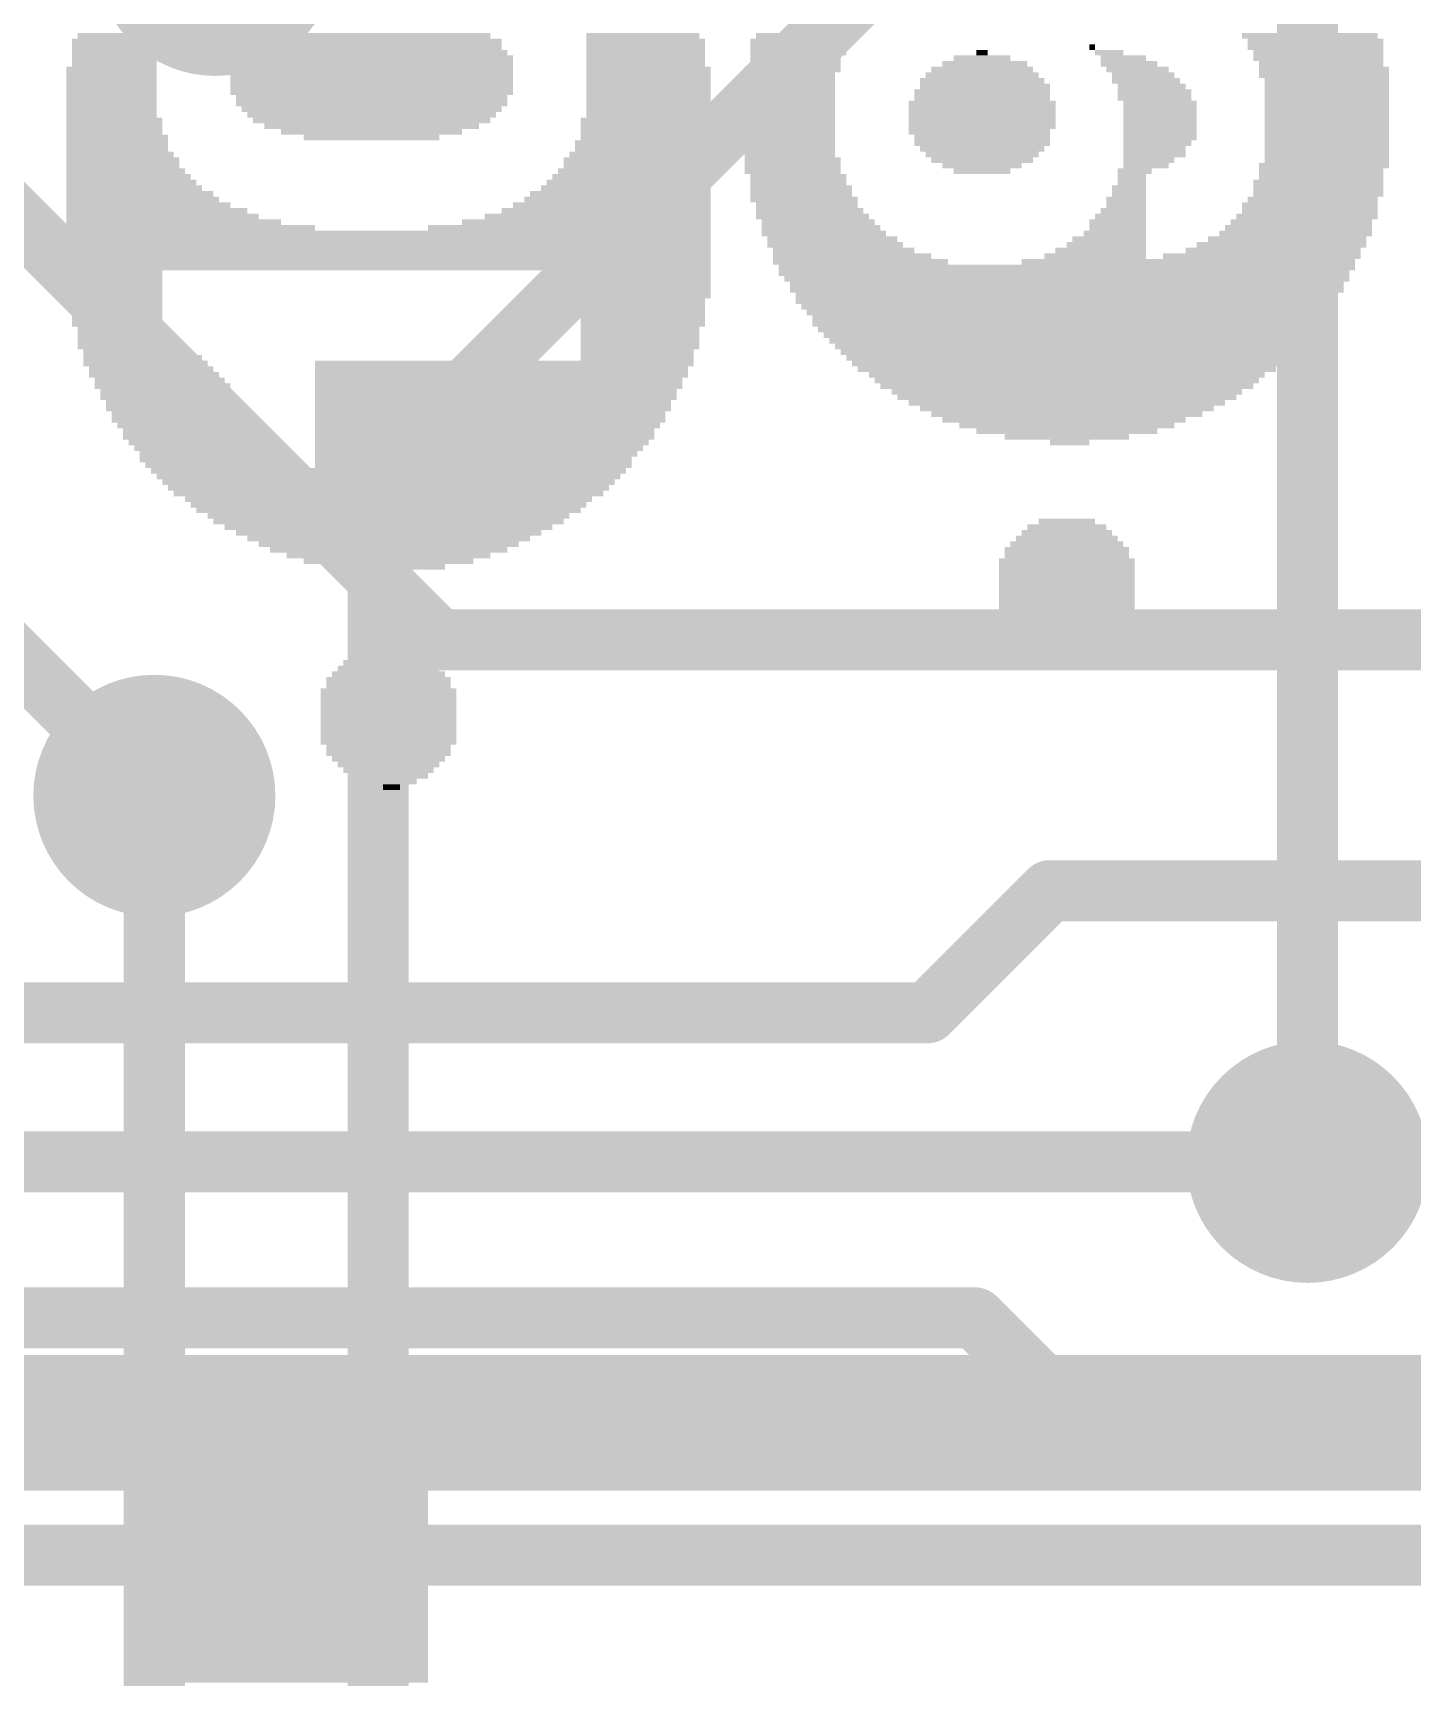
# Model space of a CAD drawing. Extents: x -17.8 to 79, y -18.3 to 67.8.
# Drawn here: x 35.23 to 40.4, y 41.07 to 47.23 of the extents above; entities that cross this region are included whole.
import ezdxf

# ---------------------------------------------------------------- set-up
doc = ezdxf.new("R2010")
doc.units = 0
for name, color, linetype in [('1', 12, 'CONTINUOUS'), ('16', 5, 'CONTINUOUS'), ('18', 3, 'CONTINUOUS'), ('200', 4, 'CONTINUOUS')]:
    doc.layers.add(name, color=color, linetype=linetype)

# ---------------------------------------------------------------- blocks, each defined once
blk = doc.blocks.new('RECT')
blk.add_solid([(-0.5, -0.5), (0.5, -0.5), (-0.5, 0.5), (0.5, 0.5)])
blk = doc.blocks.new('ROUNDV')
at = {"const_width": 0.5}
blk.add_lwpolyline([(0, -0.25, 1), (0, 0.25, 1), (0, -0.25)], format="xyb", dxfattribs=at)

msp = doc.modelspace()

# ---------------------------------------------------------------- linework, layer by layer
at = {"layer": '1', "const_width": 0.2286}
for points in [[(36.5252, 45.5676), (38.989, 48.0314)], [(40.005, 43.0022), (40.005, 47.4218)], [(36.5252, 40.132), (36.5252, 45.5676)], [(35.687, 34.6013), (35.687, 44.3738)]]:
    msp.add_lwpolyline(points, dxfattribs=at)
at = {"layer": '1', "const_width": 0.1143}
for points in [[(36.5824, 45.5676, 1), (36.4681, 45.5676)], [(36.4848, 45.608, 1), (36.5656, 45.5272)], [(35.7442, 44.3738, 1), (35.6299, 44.3738)], [(39.9479, 43.0022, 1), (40.0622, 43.0022)]]:
    msp.add_lwpolyline(points, format="xyb", dxfattribs=at)
at = {"layer": '16', "const_width": 0.2286}
for points in [[(36.7538, 44.958), (34.2138, 47.498)], [(35.687, 44.3738), (33.147, 46.9138)], [(51.181, 44.958), (36.7538, 44.958)], [(38.5826, 43.561), (39.0398, 44.0182)], [(39.0398, 44.0182), (62.5348, 44.0182)], [(34.036, 43.561), (38.5826, 43.561)], [(33.6296, 43.0022), (40.005, 43.0022)], [(32.7406, 42.418), (38.7604, 42.418)], [(38.7604, 42.418), (39.0906, 42.0878)], [(39.0906, 42.0878), (59.9948, 42.0878)], [(32.893, 41.529), (55.118, 41.529)]]:
    msp.add_lwpolyline(points, dxfattribs=at)
at = {"layer": '16', "const_width": 0.1143}
for points in [[(36.7538, 45.0152, 1), (36.7538, 44.9009)], [(36.7134, 44.9176, 1), (36.7942, 44.9984)], [(35.6466, 44.3334, 1), (35.7274, 44.4142)], [(39.0398, 44.0754, 1), (39.0398, 43.9611)], [(39.0802, 43.9778, 1), (38.9994, 44.0586)], [(38.5826, 43.5038, 1), (38.5826, 43.6181)], [(38.5422, 43.6014, 1), (38.623, 43.5206)], [(40.005, 42.9451, 1), (40.005, 43.0594)], [(38.8008, 42.4584, 1), (38.72, 42.3776)], [(38.7604, 42.3608, 1), (38.7604, 42.4751)], [(39.0906, 42.145, 1), (39.0906, 42.0307)], [(39.0502, 42.0474, 1), (39.131, 42.1282)]]:
    msp.add_lwpolyline(points, format="xyb", dxfattribs=at)

# ---------------------------------------------------------------- block references
at = {"layer": '18', "xscale": 0.9064, "yscale": 0.9064}
for p in [(35.9156, 47.5234), (35.9156, 47.5234), (35.687, 44.3738), (35.687, 44.3738), (40.005, 43.0022), (40.005, 43.0022)]:
    msp.add_blockref('ROUNDV', p, dxfattribs=at)
at = {"layer": '200', "yscale": 0.0212}
for p, xscale in [((35.5374, 47.1998), 0.3175), ((35.5374, 47.1786), 0.3175), ((35.5586, 47.2209), 0.3175), ((36.5005, 47.1786), 0.9736), ((36.511, 47.1998), 0.9525), ((36.5005, 47.2209), 0.889), ((37.5164, 47.2209), 0.4233), ((37.527, 47.1998), 0.4445), ((37.527, 47.1786), 0.4445), ((38.1091, 47.1998), 0.381), ((38.0985, 47.1786), 0.3598), ((38.1196, 47.2209), 0.3598), ((39.1991, 47.1786), 0.0212), ((40.014, 47.2209), 0.508), ((40.0352, 47.1998), 0.508), ((40.0352, 47.1786), 0.508), ((35.5374, 47.1574), 0.3175), ((35.5374, 47.1363), 0.3175), ((35.5374, 47.1151), 0.3175), ((36.5005, 47.1151), 1.0583), ((36.5005, 47.1574), 1.016), ((36.511, 47.1363), 1.0371), ((37.527, 47.1574), 0.4445), ((37.527, 47.1363), 0.4445), ((37.527, 47.1151), 0.4445), ((38.0879, 47.1363), 0.3387), ((38.0879, 47.1151), 0.3387), ((38.0985, 47.1574), 0.3598), ((38.797, 47.1151), 0.3175), ((38.7864, 47.1363), 0.2117), ((38.7864, 47.1574), 0.0423), ((39.2626, 47.1574), 0.1058), ((39.3155, 47.1363), 0.1693), ((39.3367, 47.1151), 0.2117), ((40.0457, 47.1574), 0.4868), ((40.0457, 47.1363), 0.4868), ((40.0563, 47.1151), 0.4657), ((35.5268, 47.0939), 0.3387), ((35.5268, 47.0728), 0.3387), ((35.5268, 47.0516), 0.3387), ((36.5005, 47.0939), 1.0583), ((36.5005, 47.0728), 1.0583), ((36.5005, 47.0516), 1.0583), ((37.5376, 47.0939), 0.4656), ((37.5376, 47.0728), 0.4656), ((37.5376, 47.0516), 0.4656), ((38.0667, 47.0728), 0.3387), ((38.0667, 47.0516), 0.3387), ((38.0773, 47.0939), 0.3598), ((38.7864, 47.0516), 0.4656), ((38.7864, 47.0728), 0.4233), ((38.7864, 47.0939), 0.381), ((39.3684, 47.0939), 0.2328), ((39.3896, 47.0728), 0.2328), ((39.4002, 47.0516), 0.254), ((40.0669, 47.0939), 0.4868), ((40.0669, 47.0728), 0.4868), ((40.0775, 47.0516), 0.4657), ((35.5268, 47.0305), 0.3387), ((35.5268, 47.0093), 0.3387), ((35.5268, 46.9881), 0.3387), ((36.5005, 47.0305), 1.0583), ((36.5005, 47.0093), 1.0583), ((36.5005, 46.9881), 1.016), ((37.5376, 47.0305), 0.4656), ((37.5376, 47.0093), 0.4656), ((37.5376, 46.9881), 0.4656), ((38.0667, 47.0305), 0.3387), ((38.0667, 47.0093), 0.3387), ((38.0667, 46.9881), 0.3387), ((38.7864, 47.0093), 0.508), ((38.7864, 46.9881), 0.508), ((38.797, 47.0305), 0.4868), ((39.4213, 47.0305), 0.254), ((39.4319, 47.0093), 0.2752), ((39.4319, 46.9881), 0.2752), ((40.0775, 47.0305), 0.4657), ((40.0775, 47.0093), 0.4657), ((40.0775, 46.9881), 0.4657), ((35.5268, 46.967), 0.3387), ((35.5268, 46.9458), 0.3387), ((35.5268, 46.9246), 0.3387), ((36.5005, 46.967), 1.016), ((36.5005, 46.9458), 0.9736), ((36.5005, 46.9246), 0.9313), ((37.5376, 46.967), 0.4656), ((37.5376, 46.9458), 0.4656), ((37.5376, 46.9246), 0.4656), ((38.0667, 46.967), 0.3387), ((38.0667, 46.9458), 0.3387), ((38.0667, 46.9246), 0.3387), ((38.7864, 46.967), 0.5503), ((38.7864, 46.9458), 0.5503), ((38.7864, 46.9246), 0.5503), ((39.4531, 46.967), 0.2752), ((39.4531, 46.9458), 0.2752), ((39.4531, 46.9246), 0.2752), ((40.0775, 46.967), 0.4657), ((40.0775, 46.9458), 0.4657), ((40.0775, 46.9246), 0.4657), ((35.5374, 46.9035), 0.3598), ((35.5374, 46.8823), 0.3598), ((35.5374, 46.8611), 0.3598), ((36.5005, 46.9035), 0.889), ((36.5005, 46.8823), 0.8043), ((36.5005, 46.8611), 0.6773), ((37.527, 46.9035), 0.4868), ((37.527, 46.8823), 0.4868), ((37.527, 46.8611), 0.4868), ((38.0667, 46.9035), 0.3387), ((38.0667, 46.8823), 0.3387), ((38.0667, 46.8611), 0.3387), ((38.7758, 46.8611), 0.5291), ((38.7864, 46.9035), 0.5503), ((38.7864, 46.8823), 0.5503), ((39.4531, 46.9035), 0.2752), ((39.4531, 46.8823), 0.2752), ((39.4531, 46.8611), 0.2752), ((40.0775, 46.9035), 0.4657), ((40.0775, 46.8823), 0.4657), ((40.0775, 46.8611), 0.4657), ((35.548, 46.84), 0.381), ((35.548, 46.8188), 0.381), ((36.5005, 46.84), 0.508), ((37.5164, 46.8188), 0.508), ((37.527, 46.84), 0.4868), ((38.0667, 46.84), 0.3387), ((38.0667, 46.8188), 0.3387), ((38.7864, 46.84), 0.508), ((38.7864, 46.8188), 0.508), ((39.4531, 46.84), 0.2752), ((39.4425, 46.8188), 0.254), ((40.0775, 46.84), 0.4657), ((40.0775, 46.8188), 0.4657), ((35.548, 46.7976), 0.381), ((35.5586, 46.7765), 0.4022), ((35.5692, 46.7553), 0.4233), ((37.4952, 46.7553), 0.5503), ((37.5058, 46.7765), 0.5291), ((37.5164, 46.7976), 0.508), ((38.0667, 46.7976), 0.3387), ((38.0667, 46.7765), 0.3387), ((38.0773, 46.7553), 0.3598), ((38.7864, 46.7976), 0.4656), ((38.7864, 46.7765), 0.4233), ((38.7864, 46.7553), 0.381), ((39.4319, 46.7976), 0.2328), ((39.4319, 46.7765), 0.2328), ((39.4108, 46.7553), 0.1905), ((40.0775, 46.7976), 0.4657), ((40.0775, 46.7765), 0.4657), ((40.0775, 46.7553), 0.4657), ((35.5797, 46.713), 0.4445), ((35.5903, 46.6918), 0.4657), ((35.5692, 46.7341), 0.4233), ((37.4741, 46.6918), 0.5926), ((37.4847, 46.713), 0.5715), ((37.4952, 46.7341), 0.5503), ((38.0773, 46.7341), 0.3598), ((38.0773, 46.713), 0.3598), ((38.0985, 46.6918), 0.3598), ((38.7864, 46.7341), 0.2963), ((38.7864, 46.713), 0.2117), ((39.3578, 46.713), 0.127), ((39.3473, 46.6918), 0.1058), ((39.4002, 46.7341), 0.1693), ((40.0669, 46.7341), 0.4868), ((40.0563, 46.713), 0.4657), ((40.0563, 46.6918), 0.4657), ((35.6009, 46.6706), 0.4868), ((35.6115, 46.6495), 0.508), ((35.6327, 46.6283), 0.5503), ((37.4318, 46.6283), 0.6773), ((37.4529, 46.6495), 0.635), ((37.4635, 46.6706), 0.6138), ((38.0985, 46.6706), 0.3598), ((38.1091, 46.6495), 0.381), ((38.1091, 46.6283), 0.381), ((39.3367, 46.6495), 0.127), ((39.3367, 46.6283), 0.127), ((39.3473, 46.6706), 0.1058), ((40.0457, 46.6706), 0.4868), ((40.0457, 46.6495), 0.4868), ((40.0457, 46.6283), 0.4868), ((35.6432, 46.6071), 0.5715), ((35.6644, 46.586), 0.6138), ((35.6962, 46.5648), 0.6773), ((37.3788, 46.5648), 0.7831), ((37.4, 46.586), 0.7408), ((37.4212, 46.6071), 0.6985), ((38.1196, 46.6071), 0.4022), ((38.1302, 46.586), 0.381), ((38.1408, 46.5648), 0.4022), ((39.3155, 46.5648), 0.1693), ((39.3261, 46.6071), 0.1482), ((39.3261, 46.586), 0.1482), ((40.014, 46.586), 0.508), ((40.014, 46.5648), 0.508), ((40.0246, 46.6071), 0.4868), ((35.7173, 46.5436), 0.7196), ((35.8231, 46.5013), 0.9313), ((35.7597, 46.5225), 0.8043), ((37.2413, 46.5013), 1.0583), ((37.3048, 46.5225), 0.9313), ((37.3471, 46.5436), 0.8466), ((38.1514, 46.5436), 0.4233), ((38.1831, 46.5013), 0.4445), ((38.1726, 46.5225), 0.4233), ((39.2943, 46.5225), 0.2117), ((39.2943, 46.5013), 0.2117), ((39.3049, 46.5436), 0.1905), ((39.9717, 46.5013), 0.5503), ((39.9822, 46.5225), 0.5291), ((40.0034, 46.5436), 0.5291), ((36.564, 46.4801), 2.4129), ((36.564, 46.459), 2.4129), ((36.564, 46.4378), 2.4129), ((38.1937, 46.4801), 0.4656), ((38.2255, 46.459), 0.4868), ((38.2361, 46.4378), 0.508), ((39.252, 46.4378), 0.2963), ((39.2626, 46.459), 0.2752), ((39.2838, 46.4801), 0.2328), ((39.9082, 46.4378), 0.635), ((39.9293, 46.459), 0.5926), ((39.9611, 46.4801), 0.5715), ((36.564, 46.4166), 2.4129), ((36.564, 46.3955), 2.4129), ((36.564, 46.3743), 2.4129), ((38.2678, 46.4166), 0.5291), ((38.2996, 46.3955), 0.5926), ((38.3313, 46.3743), 0.6561), ((39.5589, 46.3743), 1.2488), ((39.2097, 46.3955), 0.381), ((39.2308, 46.4166), 0.3387), ((39.8341, 46.3955), 0.7408), ((39.8764, 46.4166), 0.6561), ((35.5374, 46.332), 0.3598), ((35.5374, 46.3108), 0.3598), ((36.564, 46.3531), 2.4129), ((37.527, 46.332), 0.4868), ((37.527, 46.3108), 0.4868), ((39.1039, 46.3531), 2.1589), ((39.0933, 46.332), 2.1377), ((39.1039, 46.3108), 2.1166), ((35.5374, 46.2896), 0.3598), ((35.5374, 46.2685), 0.3598), ((35.5374, 46.2473), 0.3598), ((37.527, 46.2896), 0.4868), ((37.527, 46.2685), 0.4868), ((37.527, 46.2473), 0.4868), ((39.1039, 46.2896), 2.0743), ((39.1039, 46.2685), 2.0743), ((39.1039, 46.2473), 2.0319), ((35.548, 46.2262), 0.3387), ((35.548, 46.205), 0.3387), ((35.548, 46.1838), 0.3387), ((37.5164, 46.2262), 0.4656), ((37.5164, 46.205), 0.4656), ((37.5164, 46.1838), 0.4656), ((39.0933, 46.2262), 2.0108), ((39.1039, 46.205), 1.9896), ((39.1039, 46.1838), 1.9473), ((35.548, 46.1627), 0.3387), ((35.548, 46.1415), 0.3387), ((37.5164, 46.1627), 0.4656), ((37.5164, 46.1415), 0.4656), ((39.1039, 46.1627), 1.9049), ((39.1039, 46.1415), 1.9049), ((35.5586, 46.1203), 0.3175), ((35.5586, 46.0992), 0.3175), ((35.5586, 46.078), 0.3175), ((37.5058, 46.1203), 0.4445), ((37.5058, 46.0992), 0.4445), ((37.5058, 46.078), 0.4445), ((39.1039, 46.1203), 1.8626), ((39.1039, 46.0992), 1.8203), ((39.1039, 46.078), 1.7779), ((35.5797, 46.0568), 0.3598), ((35.6432, 46.0145), 0.4445), ((35.6221, 46.0357), 0.4022), ((37.5058, 46.0568), 0.4445), ((37.4952, 46.0357), 0.4233), ((37.4952, 46.0145), 0.4233), ((39.1039, 46.0568), 1.7356), ((39.1039, 46.0357), 1.6933), ((39.1039, 46.0145), 1.6509), ((35.6538, 45.9933), 0.4656), ((35.675, 45.9722), 0.4656), ((35.6856, 45.951), 0.4868), ((36.9873, 45.9722), 1.3969), ((36.9873, 45.951), 1.3969), ((36.9979, 45.9933), 1.4181), ((39.1039, 45.9933), 1.6086), ((39.1039, 45.9722), 1.5663), ((39.1039, 45.951), 1.4816), ((35.7067, 45.9298), 0.4868), ((35.7173, 45.9087), 0.508), ((35.7279, 45.8875), 0.4868), ((36.9767, 45.9298), 1.3758), ((36.9767, 45.9087), 1.3758), ((36.9661, 45.8875), 1.3546), ((39.1039, 45.9298), 1.4393), ((39.1039, 45.9087), 1.3969), ((39.1039, 45.8875), 1.3123), ((35.7385, 45.8663), 0.508), ((35.7491, 45.8452), 0.4868), ((35.7491, 45.824), 0.4868), ((36.9661, 45.8663), 1.3546), ((36.9555, 45.8452), 1.3334), ((36.9555, 45.824), 1.3334), ((39.1039, 45.8663), 1.27), ((39.1039, 45.8452), 1.1853), ((39.1039, 45.824), 1.1006), ((35.7702, 45.8028), 0.4868), ((35.7702, 45.7817), 0.4868), ((35.7808, 45.7605), 0.4656), ((36.9449, 45.8028), 1.3123), ((36.9449, 45.7817), 1.3123), ((36.9344, 45.7605), 1.2911), ((39.1039, 45.8028), 1.016), ((39.0933, 45.7817), 0.9101), ((39.1039, 45.7605), 0.8043), ((35.7914, 45.7393), 0.4445), ((35.7914, 45.7182), 0.4445), ((35.8126, 45.697), 0.4445), ((36.9238, 45.7393), 1.27), ((36.9238, 45.7182), 1.27), ((36.9132, 45.697), 1.2488), ((39.1039, 45.7393), 0.6773), ((39.1039, 45.7182), 0.4656), ((39.1144, 45.697), 0.1482), ((35.8231, 45.6758), 0.4233), ((35.8337, 45.6547), 0.4022), ((35.8337, 45.6335), 0.4022), ((36.9026, 45.6758), 1.2276), ((36.892, 45.6547), 1.2065), ((36.8814, 45.6335), 1.1853), ((35.8443, 45.6123), 0.381), ((36.564, 45.5912), 1.7779), ((36.564, 45.57), 1.7356), ((36.8814, 45.6123), 1.1853), ((36.564, 45.5488), 1.6933), ((36.564, 45.5277), 1.6509), ((36.564, 45.5065), 1.6086), ((36.564, 45.4853), 1.5239), ((36.564, 45.4642), 1.4816), ((36.564, 45.443), 1.4393), ((36.564, 45.4218), 1.3546), ((36.564, 45.4007), 1.3123), ((39.1039, 45.4007), 0.2117), ((36.564, 45.3795), 1.2276), ((36.564, 45.3584), 1.143), ((36.564, 45.3372), 1.0583), ((39.1039, 45.3372), 0.381), ((39.1039, 45.3584), 0.3387), ((39.1039, 45.3795), 0.2963), ((36.564, 45.316), 0.9736), ((36.564, 45.2949), 0.889), ((36.564, 45.2737), 0.762), ((39.1039, 45.2949), 0.4656), ((39.1039, 45.2737), 0.4656), ((39.1039, 45.316), 0.4233), ((36.564, 45.2525), 0.635), ((36.564, 45.2314), 0.4233), ((39.1039, 45.2525), 0.508), ((39.1039, 45.2314), 0.508), ((39.1039, 45.2102), 0.508), ((39.1039, 45.189), 0.508), ((39.1039, 45.1679), 0.508), ((39.1039, 45.1467), 0.508), ((39.1039, 45.1255), 0.508), ((39.1039, 45.1044), 0.508), ((39.1039, 45.0832), 0.508), ((39.1039, 45.062), 0.508), ((39.1039, 45.0409), 0.4656), ((39.1039, 45.0197), 0.4656), ((39.1039, 44.9985), 0.4233), ((39.1039, 44.9774), 0.381), ((39.1039, 44.9562), 0.3387), ((36.564, 44.8927), 0.254), ((36.564, 44.9139), 0.1693), ((39.1039, 44.935), 0.2963), ((39.1039, 44.9139), 0.2117), ((36.564, 44.8292), 0.4233), ((36.564, 44.8504), 0.381), ((36.564, 44.8715), 0.3387), ((36.564, 44.808), 0.4656), ((36.564, 44.7869), 0.4656), ((36.564, 44.7657), 0.508), ((36.564, 44.7445), 0.508), ((36.564, 44.7234), 0.508), ((36.564, 44.7022), 0.508), ((36.564, 44.681), 0.508), ((36.564, 44.6599), 0.508), ((36.564, 44.6387), 0.508), ((36.564, 44.6175), 0.508), ((36.564, 44.5964), 0.508), ((36.564, 44.5752), 0.508), ((36.564, 44.5541), 0.4656), ((36.564, 44.5329), 0.4656), ((36.564, 44.5117), 0.4233), ((36.564, 44.4906), 0.381), ((36.564, 44.4694), 0.3387), ((36.564, 44.4482), 0.2963), ((36.564, 44.4271), 0.2117), ((36.5745, 44.4059), 0.0635), ((46.2262, 42.2681), 37.1037), ((46.2262, 42.247), 37.1037), ((46.2262, 42.2258), 37.1037), ((46.2262, 42.2046), 37.1037), ((46.2262, 42.1835), 37.1037), ((46.2262, 42.1623), 37.1037), ((46.2262, 42.1411), 37.1037), ((46.2262, 42.12), 37.1037), ((46.2262, 42.0988), 37.1037), ((46.2262, 42.0777), 37.1037), ((46.2262, 42.0565), 37.1037), ((46.2262, 42.0353), 37.1037), ((46.2262, 42.0142), 37.1037), ((46.2262, 41.993), 37.1037), ((46.2262, 41.9718), 37.1037), ((46.2262, 41.9507), 37.1037), ((46.2262, 41.9295), 37.1037), ((46.2262, 41.9083), 37.1037), ((46.2262, 41.8872), 37.1037), ((46.2262, 41.866), 37.1037), ((46.2262, 41.8448), 37.1037), ((46.2262, 41.8237), 37.1037), ((46.2262, 41.8025), 37.1037), ((46.2262, 41.7813), 37.1037), ((36.2147, 41.7602), 0.9948), ((36.2147, 41.739), 0.9948), ((36.2147, 41.7178), 0.9948), ((36.2147, 41.6967), 0.9948), ((36.2147, 41.6755), 0.9948), ((36.2147, 41.6543), 0.9948), ((36.2147, 41.6332), 0.9948), ((36.2147, 41.612), 0.9948), ((36.2147, 41.5908), 0.9948), ((36.2147, 41.5697), 0.9948), ((36.2147, 41.5485), 0.9948), ((36.2147, 41.5273), 0.9948), ((36.2147, 41.5062), 0.9948), ((36.2147, 41.485), 0.9948), ((36.2147, 41.4638), 0.9948), ((36.2147, 41.4427), 0.9948), ((36.2147, 41.4215), 0.9948), ((36.2147, 41.4003), 0.9948), ((36.2147, 41.3792), 0.9948), ((36.2147, 41.358), 0.9948), ((36.2147, 41.3368), 0.9948), ((36.2147, 41.3157), 0.9948), ((36.2147, 41.2945), 0.9948), ((36.2147, 41.2733), 0.9948), ((36.2147, 41.2522), 0.9948), ((36.2147, 41.231), 0.9948), ((36.2147, 41.2099), 0.9948), ((36.2147, 41.1887), 0.9948), ((36.2147, 41.1675), 0.9948), ((36.2147, 41.1464), 0.9948), ((36.2147, 41.1252), 0.9948), ((36.2147, 41.104), 0.9948), ((36.2147, 41.0829), 0.9948), ((36.2147, 41.0617), 0.9948)]:
    msp.add_blockref('RECT', p, dxfattribs=dict(at, xscale=xscale))

doc.saveas('drawing.dxf')
